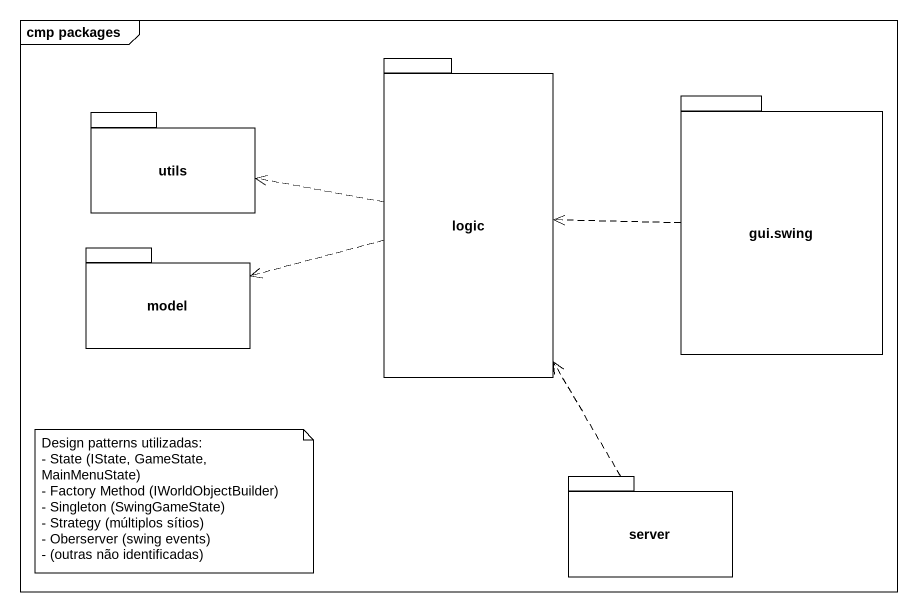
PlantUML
@startuml
mainframe cmp packages
package logic {
}
package utils {
}
package "gui.swing" as gui_swing {
}
package model {
}
package server {
}
logic .left.> utils
logic .left.> model
gui_swing .left.> logic
server .up.> logic
note as N1
  Design patterns utilizadas:
  - State (IState, GameState, MainMenuState)
  - Factory Method (IWorldObjectBuilder)
  - Singleton (SwingGameState)
  - Strategy (múltiplos sítios)
  - Oberserver (swing events)
  - (outras não identificadas)
end note
@enduml
